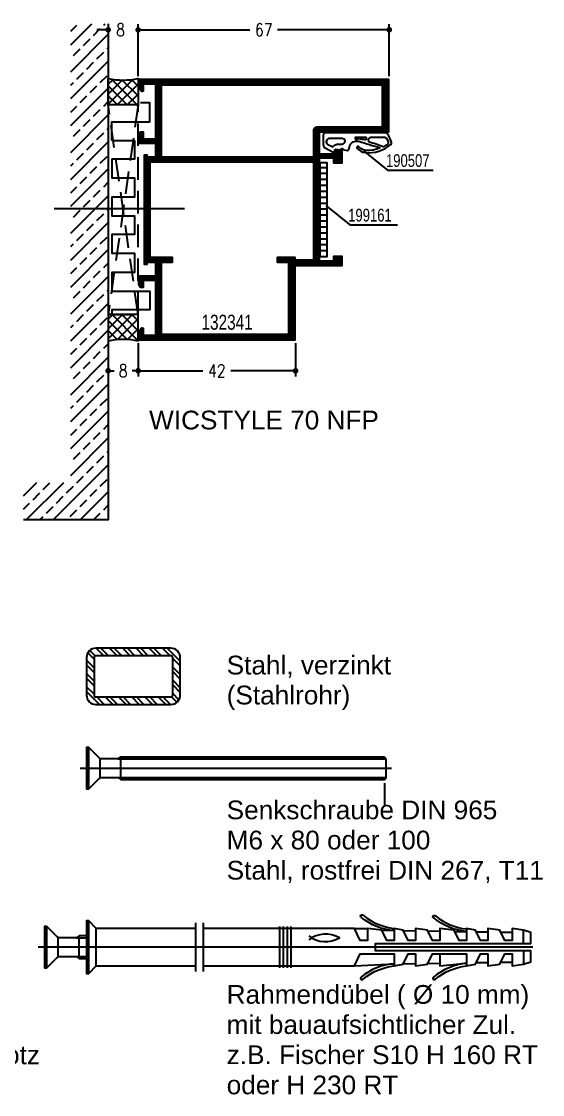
# Model space of a CAD drawing. Extents: x 14 to 197, y 20 to 259.
# Drawn here: x 127.9 to 197.4, y 20.7 to 163.9 of the extents above; entities that cross this region are included whole.
import ezdxf

# ---------------------------------------------------------------- set-up
doc = ezdxf.new("R2010")
doc.units = 0
doc.header["$LTSCALE"] = 6
for name, pattern in [('AUSGEZOGEN', [0]), ('CENTER', [50.8, 31.75, -6.35, 6.35, -6.35]), ('VERDECKT', [0.75, 0.5, -0.25])]:
    doc.linetypes.add(name, pattern=pattern)
doc.layers.get('0').update_dxf_attribs({"color": 4, "linetype": 'CONTINUOUS'})
doc.layers.get('Defpoints').update_dxf_attribs({"linetype": 'CONTINUOUS'})
for name, color, linetype in [('01TXT', 7, 'CONTINUOUS'), ('CENT_12', 40, 'CENTER'), ('CENT_25', 2, 'CENTER'), ('CONST18', 3, 'AUSGEZOGEN'), ('CONST25', 2, 'CONTINUOUS'), ('CONST35', 7, 'CONTINUOUS'), ('HIDE_18', 3, 'VERDECKT'), ('KH_PAR', 7, 'CONTINUOUS'), ('KH_SCH', 7, 'CONTINUOUS'), ('LLMASSE', 7, 'AUSGEZOGEN'), ('TEXT', 7, 'CONTINUOUS')]:
    doc.layers.add(name, color=color, linetype=linetype)
doc.styles.get("Standard").update_dxf_attribs({"font": 'simplex.shx', "width": 0.8})
doc.styles.add('SWISSCL', font='swisscl.ttf')
doc.styles.add('SWISSL', font='swissl.ttf')
doc.dimstyles.new('DOK-1ZU1-PUNKT', dxfattribs={"dimscale": 0, "dimtxt": 3, "dimasz": 1.5, "dimexe": 1.5, "dimexo": 0.6, "dimgap": 1.5, "dimtad": 0, "dimdsep": 46, "dimtxsty": 'Standard', "dimblk": 'PUNKT', "dimblk1": 'PUNKT', "dimblk2": 'PUNKT', "dimcen": 0, "dimclrd": 2, "dimclre": 2, "dimclrt": 7, "dimadec": 0, "dimazin": 0, "dimtfac": 0.7, "dimtdec": 4, "dimtofl": 0, "dimtmove": 0, "dimatfit": 3, "dimldrblk": 'PUNKT', "dimfxl": 1, "dimtolj": 1, "dimtzin": 0, "dimarcsym": 0})

# ---------------------------------------------------------------- blocks, each defined once
blk = doc.blocks.new('*X16')
for p, q in [((21.49, 197.12), (23.22, 198.85)), ((22.84, 197.85), (23.84, 198.85)), ((23.98, 197.85), (24.98, 198.85)), ((24.61, 197.85), (25.61, 198.85)), ((25.75, 197.85), (26.75, 198.85)), ((26.38, 197.85), (27.38, 198.85)), ((27.52, 197.85), (28.35, 198.69)), ((27.97, 197.68), (28.69, 198.4)), ((21.49, 196.49), (22.49, 197.49)), ((21.49, 195.35), (22.49, 196.35)), ((27.99, 196.55), (28.99, 197.55)), ((27.99, 195.92), (28.99, 196.92)), ((21.49, 194.73), (22.49, 195.73)), ((27.99, 194.78), (28.99, 195.78)), ((27.99, 194.16), (28.99, 195.16)), ((21.49, 193.58), (22.49, 194.58)), ((21.49, 192.96), (22.49, 193.96)), ((27.99, 193.01), (28.99, 194.01)), ((27.99, 192.39), (28.99, 193.39)), ((21.49, 191.82), (22.49, 192.82)), ((21.49, 191.19), (22.49, 192.19)), ((27.99, 191.24), (28.99, 192.24)), ((21.49, 190.05), (22.49, 191.05)), ((27.99, 190.62), (28.99, 191.62)), ((27.99, 189.48), (28.99, 190.48)), ((21.49, 189.42), (22.49, 190.42)), ((21.49, 188.28), (22.49, 189.28)), ((27.99, 188.85), (28.99, 189.85)), ((21.49, 187.66), (22.49, 188.66)), ((27.25, 186.35), (28.99, 188.08)), ((27.99, 187.71), (28.99, 188.71)), ((21.77, 186.8), (22.5, 187.52)), ((22.11, 186.52), (22.95, 187.35)), ((23.09, 186.35), (24.09, 187.35)), ((23.72, 186.35), (24.72, 187.35)), ((24.86, 186.35), (25.86, 187.35)), ((25.48, 186.35), (26.48, 187.35)), ((26.63, 186.35), (27.63, 187.35))]:
    blk.add_line(p, q)
blk = doc.blocks.new('*X45')
at = {"color": 0}
for p, q in [((55.8, 46.9), (55.8, 66.8)), ((56, 46.9), (56, 66.8)), ((56.2, 46.9), (56.2, 66.8)), ((56.4, 46.91), (56.4, 66.8)), ((56.6, 46.96), (56.6, 66.8)), ((56.8, 47.08), (56.8, 66.8)), ((57, 47.31), (57, 66.8)), ((57.2, 65.2), (57.2, 66.8)), ((57.4, 65.2), (57.4, 66.8)), ((57.6, 65.2), (57.6, 66.8)), ((57.8, 65.2), (57.8, 66.8)), ((58, 65.2), (58, 66.8)), ((58.2, 65.2), (58.2, 66.8)), ((58.4, 65.2), (58.4, 66.8)), ((58.6, 65.2), (58.6, 66.8)), ((58.8, 65.2), (58.8, 66.8)), ((59, 65.2), (59, 66.8)), ((59.2, 65.2), (59.2, 66.8)), ((59.4, 65.2), (59.4, 66.8)), ((59.6, 65.2), (59.6, 66.8)), ((59.8, 65.2), (59.8, 66.8)), ((60, 65.2), (60, 66.8)), ((60.2, 65.2), (60.2, 66.8)), ((60.4, 65.2), (60.4, 66.8)), ((60.6, 65.2), (60.6, 66.8)), ((60.8, 65.2), (60.8, 66.8)), ((61, 65.2), (61, 66.8)), ((61.2, 65.2), (61.2, 66.8)), ((61.4, 65.2), (61.4, 66.8)), ((61.6, 65.2), (61.6, 66.8)), ((61.8, 65.2), (61.8, 66.8)), ((62, 65.2), (62, 66.8)), ((62.2, 65.2), (62.2, 66.8)), ((62.4, 65.2), (62.4, 66.8)), ((62.6, 65.2), (62.6, 66.8)), ((62.8, 65.2), (62.8, 66.8)), ((63, 65.2), (63, 66.8)), ((63.2, 65.2), (63.2, 66.8)), ((63.4, 65.2), (63.4, 66.8)), ((63.6, 65.2), (63.6, 66.8)), ((63.8, 65.2), (63.8, 66.8)), ((64, 65.2), (64, 66.8)), ((64.2, 65.2), (64.2, 66.8)), ((64.4, 65.2), (64.4, 66.8)), ((64.6, 65.2), (64.6, 66.8)), ((64.8, 65.2), (64.8, 66.8)), ((65, 65.2), (65, 66.8)), ((65.2, 65.2), (65.2, 66.8)), ((65.4, 65.2), (65.4, 66.8)), ((65.6, 65.2), (65.6, 66.8)), ((65.8, 65.2), (65.8, 66.8)), ((66, 65.2), (66, 66.8)), ((66.2, 65.2), (66.2, 66.8)), ((66.4, 65.2), (66.4, 66.8)), ((66.6, 65.2), (66.6, 66.8)), ((66.8, 65.2), (66.8, 66.8)), ((67, 65.2), (67, 66.8)), ((67.2, 65.2), (67.2, 66.8)), ((67.4, 65.2), (67.4, 66.8)), ((67.6, 65.2), (67.6, 66.8)), ((67.8, 65.2), (67.8, 66.8)), ((68, 65.2), (68, 66.8)), ((68.2, 65.2), (68.2, 66.8)), ((68.4, 4.7), (68.4, 66.8)), ((68.6, 0.2), (68.6, 66.8)), ((68.8, 0.2), (68.8, 66.8)), ((69, 0.2), (69, 66.8)), ((69.2, 0.2), (69.2, 66.8)), ((69.4, 0.2), (69.4, 66.8)), ((69.6, 0.2), (69.6, 66.8)), ((20.2, 40.2), (20.2, 54.3)), ((20.4, 40.2), (20.4, 54.3)), ((20.6, 40.2), (20.6, 54.3)), ((20.8, 40.2), (20.8, 54.3)), ((21, 37.2), (21, 54.3)), ((21.2, 37.2), (21.2, 54.3)), ((21.4, 52.2), (21.4, 54.3)), ((21.6, 52.2), (21.6, 54.3)), ((21.8, 52.2), (21.8, 54.3)), ((22, 52.2), (22, 54.3)), ((22.2, 52.2), (22.2, 54.3)), ((22.4, 52.2), (22.4, 54.3)), ((47.6, 52.2), (47.6, 54.3)), ((47.8, 52.2), (47.8, 54.3)), ((48, 52.2), (48, 54.3)), ((48.2, 52.2), (48.2, 54.3)), ((48.4, 52.2), (48.4, 54.3)), ((48.6, 52.2), (48.6, 54.3)), ((48.8, 1.7), (48.8, 54.3)), ((49, 1.7), (49, 54.3)), ((49.2, 46.9), (49.2, 54.3)), ((49.4, 46.9), (49.4, 54.3)), ((49.6, 46.9), (49.6, 54.3)), ((49.8, 46.9), (49.8, 54.3)), ((50, 52.7), (50, 54.3)), ((50.2, 52.7), (50.2, 54.3)), ((50.4, 52.7), (50.4, 54.3)), ((50.6, 52.7), (50.6, 54.3)), ((50.8, 52.7), (50.8, 54.3)), ((51, 52.7), (51, 53.38)), ((21.4, 37.2), (21.4, 48.3)), ((21.6, 46.9), (21.6, 48.3)), ((21.8, 46.9), (21.8, 48.3)), ((22, 46.9), (22, 48.3)), ((22.2, 46.9), (22.2, 48.3)), ((22.4, 46.9), (22.4, 48.3)), ((22.6, 46.9), (22.6, 48.3)), ((22.8, 46.9), (22.8, 48.3)), ((23, 46.9), (23, 48.3)), ((23.2, 46.9), (23.2, 48.3)), ((23.4, 46.9), (23.4, 48.3)), ((23.6, 46.9), (23.6, 48.3)), ((23.8, 46.9), (23.8, 48.3)), ((24, 46.9), (24, 48.3)), ((24.2, 46.9), (24.2, 48.3)), ((24.4, 46.9), (24.4, 48.3)), ((24.6, 46.9), (24.6, 48.3)), ((24.8, 46.9), (24.8, 48.3)), ((25, 46.9), (25, 48.3)), ((25.2, 46.9), (25.2, 48.3)), ((25.4, 46.9), (25.4, 48.3)), ((25.6, 46.9), (25.6, 48.3)), ((25.8, 46.9), (25.8, 48.3)), ((26, 46.9), (26, 48.3)), ((26.2, 46.9), (26.2, 48.3)), ((26.4, 46.9), (26.4, 48.3)), ((26.6, 46.9), (26.6, 48.3)), ((26.8, 46.9), (26.8, 48.3)), ((27, 46.9), (27, 48.3)), ((27.2, 46.9), (27.2, 48.3)), ((27.4, 46.9), (27.4, 48.3)), ((27.6, 46.9), (27.6, 48.3)), ((27.8, 46.9), (27.8, 48.3)), ((28, 46.9), (28, 48.3)), ((28.2, 46.9), (28.2, 48.3)), ((28.4, 46.9), (28.4, 48.3)), ((28.6, 46.9), (28.6, 48.3)), ((28.8, 46.9), (28.8, 48.3)), ((29, 46.9), (29, 48.3)), ((29.2, 46.9), (29.2, 48.3)), ((29.4, 46.9), (29.4, 48.3)), ((29.6, 46.9), (29.6, 48.3)), ((29.8, 46.9), (29.8, 48.3)), ((30, 46.9), (30, 48.3)), ((30.2, 46.9), (30.2, 48.3)), ((30.4, 46.9), (30.4, 48.3)), ((30.6, 46.9), (30.6, 48.3)), ((30.8, 46.9), (30.8, 48.3)), ((31, 46.9), (31, 48.3)), ((31.2, 46.9), (31.2, 48.3)), ((31.4, 46.9), (31.4, 48.3)), ((31.6, 46.9), (31.6, 48.3)), ((31.8, 46.9), (31.8, 48.3)), ((32, 46.9), (32, 48.3)), ((32.2, 46.9), (32.2, 48.3)), ((32.4, 46.9), (32.4, 48.3)), ((32.6, 46.9), (32.6, 48.3)), ((32.8, 46.9), (32.8, 48.3)), ((33, 46.9), (33, 48.3)), ((33.2, 46.9), (33.2, 48.3)), ((33.4, 46.9), (33.4, 48.3)), ((33.6, 46.9), (33.6, 48.3)), ((33.8, 46.9), (33.8, 48.3)), ((34, 46.9), (34, 48.3)), ((34.2, 46.9), (34.2, 48.3)), ((34.4, 46.9), (34.4, 48.3)), ((34.6, 46.9), (34.6, 48.3)), ((34.8, 46.9), (34.8, 48.3)), ((35, 46.9), (35, 48.3)), ((35.2, 46.9), (35.2, 48.3)), ((35.4, 46.9), (35.4, 48.3)), ((35.6, 46.9), (35.6, 48.3)), ((35.8, 46.9), (35.8, 48.3)), ((36, 46.9), (36, 48.3)), ((36.2, 46.9), (36.2, 48.3)), ((36.4, 46.9), (36.4, 48.3)), ((36.6, 46.9), (36.6, 48.3)), ((36.8, 46.9), (36.8, 48.3)), ((37, 46.9), (37, 48.3)), ((37.2, 46.9), (37.2, 48.3)), ((37.4, 46.9), (37.4, 48.3)), ((37.6, 46.9), (37.6, 48.3)), ((37.8, 46.9), (37.8, 48.3)), ((38, 46.9), (38, 48.3)), ((38.2, 46.9), (38.2, 48.3)), ((38.4, 46.9), (38.4, 48.3)), ((38.6, 46.9), (38.6, 48.3)), ((38.8, 46.9), (38.8, 48.3)), ((39, 46.9), (39, 48.3)), ((39.2, 46.9), (39.2, 48.3)), ((39.4, 46.9), (39.4, 48.3)), ((39.6, 46.9), (39.6, 48.3)), ((39.8, 46.9), (39.8, 48.3)), ((40, 46.9), (40, 48.3)), ((40.2, 46.9), (40.2, 48.3)), ((40.4, 46.9), (40.4, 48.3)), ((40.6, 46.9), (40.6, 48.3)), ((40.8, 46.9), (40.8, 48.3)), ((41, 46.9), (41, 48.3)), ((41.2, 46.9), (41.2, 48.3)), ((41.4, 46.9), (41.4, 48.3)), ((41.6, 46.9), (41.6, 48.3)), ((41.8, 46.9), (41.8, 48.3)), ((42, 46.9), (42, 48.3)), ((42.2, 46.9), (42.2, 48.3)), ((42.4, 46.9), (42.4, 48.3)), ((42.6, 46.9), (42.6, 48.3)), ((42.8, 46.9), (42.8, 48.3)), ((43, 46.9), (43, 48.3)), ((43.2, 46.9), (43.2, 48.3)), ((43.4, 46.9), (43.4, 48.3)), ((43.6, 46.9), (43.6, 48.3)), ((43.8, 46.9), (43.8, 48.3)), ((44, 46.9), (44, 48.3)), ((44.2, 46.9), (44.2, 48.3)), ((44.4, 46.9), (44.4, 48.3)), ((44.6, 46.9), (44.6, 48.3)), ((44.8, 46.9), (44.8, 48.3)), ((45, 46.9), (45, 48.3)), ((45.2, 46.9), (45.2, 48.3)), ((45.4, 46.9), (45.4, 48.3)), ((45.6, 46.9), (45.6, 48.3)), ((45.8, 46.9), (45.8, 48.3)), ((46, 46.9), (46, 48.3)), ((46.2, 46.9), (46.2, 48.3)), ((46.4, 46.9), (46.4, 48.3)), ((46.6, 46.9), (46.6, 48.3)), ((46.8, 46.9), (46.8, 48.3)), ((47, 46.9), (47, 48.3)), ((47.2, 46.9), (47.2, 48.3)), ((47.4, 46.9), (47.4, 48.3)), ((47.6, 46.9), (47.6, 48.3)), ((47.8, 1.7), (47.8, 48.3)), ((48, 1.7), (48, 48.3)), ((48.2, 1.7), (48.2, 48.3)), ((48.4, 1.7), (48.4, 48.3)), ((48.6, 1.7), (48.6, 48.3)), ((50, 46.9), (50, 48.3)), ((50.2, 46.9), (50.2, 48.3)), ((50.4, 46.9), (50.4, 48.3)), ((50.6, 46.9), (50.6, 48.3)), ((50.8, 46.9), (50.8, 48.3)), ((51, 46.9), (51, 48.3)), ((51.2, 46.9), (51.2, 48.3)), ((51.4, 46.9), (51.4, 48.3)), ((51.6, 46.9), (51.6, 48.3)), ((51.8, 46.9), (51.8, 48.3)), ((52, 46.9), (52, 48.3)), ((52.2, 46.9), (52.2, 48.3)), ((52.4, 46.9), (52.4, 48.3)), ((52.6, 46.9), (52.6, 48.3)), ((52.8, 46.9), (52.8, 48.3)), ((53, 46.9), (53, 48.3)), ((53.2, 46.9), (53.2, 48.3)), ((53.4, 46.9), (53.4, 48.3)), ((53.6, 46.9), (53.6, 48.3)), ((53.8, 46.9), (53.8, 48.3)), ((54, 46.9), (54, 48.3)), ((54.2, 46.9), (54.2, 48.3)), ((54.4, 46.9), (54.4, 48.3)), ((54.6, 46.9), (54.6, 48.3)), ((54.8, 46.9), (54.8, 48.3)), ((55, 46.9), (55, 48.3)), ((55.2, 46.9), (55.2, 48.3)), ((55.4, 46.9), (55.4, 48.3)), ((55.6, 46.9), (55.6, 48.3)), ((0.4, 0.2), (0.4, 41.8)), ((0.6, 0.2), (0.6, 41.8)), ((0.8, 0.2), (0.8, 41.8)), ((1, 0.2), (1, 41.8)), ((1.2, 0.2), (1.2, 41.8)), ((1.4, 0.2), (1.4, 41.8)), ((1.6, 4.7), (1.6, 41.8)), ((1.8, 40.2), (1.8, 41.8)), ((2, 40.2), (2, 41.8)), ((2.2, 40.2), (2.2, 41.8)), ((2.4, 40.2), (2.4, 41.8)), ((2.6, 40.2), (2.6, 41.8)), ((2.8, 40.2), (2.8, 41.8)), ((3, 40.2), (3, 41.8)), ((3.2, 40.2), (3.2, 41.8)), ((3.4, 40.2), (3.4, 41.8)), ((3.6, 40.2), (3.6, 41.8)), ((3.8, 40.2), (3.8, 41.8)), ((4, 40.2), (4, 41.8)), ((4.2, 40.2), (4.2, 41.8)), ((4.4, 40.2), (4.4, 41.8)), ((4.6, 40.2), (4.6, 41.8)), ((4.8, 40.2), (4.8, 41.8)), ((5, 40.2), (5, 41.8)), ((5.2, 40.2), (5.2, 41.8)), ((5.4, 40.2), (5.4, 41.8)), ((5.6, 40.2), (5.6, 41.8)), ((5.8, 40.2), (5.8, 41.8)), ((6, 40.2), (6, 41.8)), ((6.2, 40.2), (6.2, 41.8)), ((6.4, 40.2), (6.4, 41.8)), ((6.6, 40.2), (6.6, 41.8)), ((6.8, 40.2), (6.8, 41.8)), ((7, 40.2), (7, 41.8)), ((7.2, 40.2), (7.2, 41.8)), ((7.4, 40.2), (7.4, 41.8)), ((7.6, 40.2), (7.6, 41.8)), ((7.8, 40.2), (7.8, 41.8)), ((8, 40.2), (8, 41.8)), ((8.2, 40.2), (8.2, 41.8)), ((8.4, 40.2), (8.4, 41.8)), ((8.6, 40.2), (8.6, 41.8)), ((8.8, 40.2), (8.8, 41.8)), ((9, 40.2), (9, 41.8)), ((9.2, 40.2), (9.2, 41.8)), ((9.4, 40.2), (9.4, 41.8)), ((9.6, 40.2), (9.6, 41.8)), ((9.8, 40.2), (9.8, 41.8)), ((10, 40.2), (10, 41.8)), ((10.2, 40.2), (10.2, 41.8)), ((10.4, 40.2), (10.4, 41.8)), ((10.6, 40.2), (10.6, 41.8)), ((10.8, 40.2), (10.8, 41.8)), ((11, 40.2), (11, 41.8)), ((11.2, 40.2), (11.2, 41.8)), ((11.4, 40.2), (11.4, 41.8)), ((11.6, 40.2), (11.6, 41.8)), ((11.8, 40.2), (11.8, 41.8)), ((12, 40.2), (12, 41.8)), ((12.2, 40.2), (12.2, 41.8)), ((12.4, 40.2), (12.4, 41.8)), ((12.6, 40.2), (12.6, 41.8)), ((12.8, 40.2), (12.8, 41.8)), ((13, 40.2), (13, 41.8)), ((13.2, 40.2), (13.2, 41.8)), ((13.4, 40.2), (13.4, 41.8)), ((13.6, 40.2), (13.6, 41.8)), ((13.8, 40.2), (13.8, 41.8)), ((14, 40.2), (14, 41.8)), ((14.2, 40.2), (14.2, 41.8)), ((14.4, 40.2), (14.4, 41.8)), ((14.6, 40.2), (14.6, 41.8)), ((14.8, 40.2), (14.8, 41.8)), ((15, 40.2), (15, 41.8)), ((15.2, 40.2), (15.2, 41.8)), ((15.4, 40.2), (15.4, 41.8)), ((15.6, 40.2), (15.6, 41.8)), ((15.8, 40.2), (15.8, 41.8)), ((16, 40.2), (16, 41.8)), ((16.2, 40.2), (16.2, 41.8)), ((16.4, 40.2), (16.4, 41.8)), ((16.6, 40.2), (16.6, 41.8)), ((16.8, 40.2), (16.8, 41.8)), ((17, 40.2), (17, 41.8)), ((17.2, 40.2), (17.2, 41.8)), ((17.4, 40.2), (17.4, 41.8)), ((17.6, 40.2), (17.6, 41.8)), ((17.8, 40.2), (17.8, 41.8)), ((18, 40.2), (18, 41.8)), ((18.2, 40.2), (18.2, 41.8)), ((18.4, 40.2), (18.4, 41.8)), ((18.6, 40.2), (18.6, 41.8)), ((18.8, 40.2), (18.8, 41.8)), ((19, 40.2), (19, 41.8)), ((19.2, 40.2), (19.2, 41.8)), ((19.4, 40.2), (19.4, 41.8)), ((19.6, 40.2), (19.6, 41.8)), ((19.8, 40.2), (19.8, 41.8)), ((20, 40.2), (20, 41.8)), ((21.6, 37.2), (21.6, 41.8)), ((21.8, 37.2), (21.8, 41.8)), ((22, 37.2), (22, 41.8)), ((22.2, 37.2), (22.2, 41.8)), ((21, 1.7), (21, 9.1)), ((21.2, 1.7), (21.2, 9.1)), ((21.4, 1.7), (21.4, 9.1)), ((21.6, 1.7), (21.6, 9.1)), ((21.8, 1.7), (21.8, 9.1)), ((22, 1.7), (22, 9.1)), ((22.2, 1.7), (22.2, 9.1)), ((1.8, 4.7), (1.8, 6.1)), ((2, 4.7), (2, 6.1)), ((2.2, 4.7), (2.2, 6.1)), ((2.4, 4.7), (2.4, 6.1)), ((2.6, 4.7), (2.6, 6.1)), ((2.8, 4.7), (2.8, 6.1)), ((3, 4.7), (3, 6.1)), ((3.2, 4.7), (3.2, 6.1)), ((3.4, 4.7), (3.4, 6.1)), ((3.6, 4.7), (3.6, 6.1)), ((3.8, 4.7), (3.8, 6.1)), ((4, 4.7), (4, 6.1)), ((4.2, 4.7), (4.2, 6.1)), ((4.4, 4.7), (4.4, 6.1)), ((4.6, 4.7), (4.6, 6.1)), ((4.8, 4.7), (4.8, 6.1)), ((5, 4.7), (5, 6.1)), ((5.2, 4.7), (5.2, 6.1)), ((5.4, 4.7), (5.4, 6.1)), ((5.6, 4.7), (5.6, 6.1)), ((5.8, 4.7), (5.8, 6.1)), ((6, 4.7), (6, 6.1)), ((6.2, 4.7), (6.2, 6.1)), ((6.4, 4.7), (6.4, 6.1)), ((6.6, 4.7), (6.6, 6.1)), ((6.8, 4.7), (6.8, 6.1)), ((7, 4.7), (7, 6.1)), ((7.2, 4.7), (7.2, 6.1)), ((7.4, 4.7), (7.4, 6.1)), ((7.6, 4.7), (7.6, 6.1)), ((7.8, 4.7), (7.8, 6.1)), ((8, 4.7), (8, 6.1)), ((8.2, 4.7), (8.2, 6.1)), ((8.4, 4.7), (8.4, 6.1)), ((8.6, 4.7), (8.6, 6.1)), ((8.8, 4.7), (8.8, 6.1)), ((9, 4.7), (9, 6.1)), ((9.2, 4.7), (9.2, 6.1)), ((9.4, 4.7), (9.4, 6.1)), ((9.6, 4.7), (9.6, 6.1)), ((9.8, 4.7), (9.8, 6.1)), ((10, 4.7), (10, 6.1)), ((10.2, 4.7), (10.2, 6.1)), ((10.4, 4.7), (10.4, 6.1)), ((10.6, 4.7), (10.6, 6.1)), ((10.8, 4.7), (10.8, 6.1)), ((11, 4.7), (11, 6.1)), ((11.2, 4.7), (11.2, 6.1)), ((11.4, 4.7), (11.4, 6.1)), ((11.6, 4.7), (11.6, 6.1)), ((11.8, 4.7), (11.8, 6.1)), ((12, 4.7), (12, 6.1)), ((12.2, 4.7), (12.2, 6.1)), ((12.4, 4.7), (12.4, 6.1)), ((12.6, 4.7), (12.6, 6.1)), ((12.8, 4.7), (12.8, 6.1)), ((13, 4.7), (13, 6.1)), ((13.2, 4.7), (13.2, 6.1)), ((13.4, 4.7), (13.4, 6.1)), ((13.6, 4.7), (13.6, 6.1)), ((13.8, 4.7), (13.8, 6.1)), ((14, 4.7), (14, 6.1)), ((14.2, 4.7), (14.2, 6.1)), ((14.4, 4.7), (14.4, 6.1)), ((14.6, 4.7), (14.6, 6.1)), ((14.8, 4.7), (14.8, 6.1)), ((15, 4.7), (15, 6.1)), ((15.2, 4.7), (15.2, 6.1)), ((15.4, 4.7), (15.4, 6.1)), ((15.6, 4.7), (15.6, 6.1)), ((15.8, 4.7), (15.8, 6.1)), ((16, 4.7), (16, 6.1)), ((16.2, 0.2), (16.2, 6.1)), ((16.4, 0.2), (16.4, 6.1)), ((16.6, 0.2), (16.6, 6.1)), ((16.8, 0.2), (16.8, 6.1)), ((17, 0.2), (17, 6.1)), ((17.2, 0.2), (17.2, 6.1)), ((17.4, 4.7), (17.4, 6.1)), ((17.6, 4.7), (17.6, 6.1)), ((17.8, 4.7), (17.8, 6.1)), ((18, 4.7), (18, 6.1)), ((18.2, 4.7), (18.2, 6.1)), ((18.4, 4.7), (18.4, 6.1)), ((18.6, 4.7), (18.6, 6.1)), ((18.8, 4.7), (18.8, 6.1)), ((19, 4.7), (19, 6.1)), ((19.2, 4.7), (19.2, 6.1)), ((19.4, 4.7), (19.4, 6.1)), ((19.6, 4.7), (19.6, 6.1)), ((19.8, 4.7), (19.8, 6.1)), ((20, 4.7), (20, 6.1)), ((20.2, 4.7), (20.2, 6.1)), ((20.4, 4.7), (20.4, 6.1)), ((20.6, 4.7), (20.6, 6.1)), ((20.8, 4.7), (20.8, 6.1)), ((49.2, 4.7), (49.2, 6.1)), ((49.4, 4.7), (49.4, 6.1)), ((49.6, 4.7), (49.6, 6.1)), ((49.8, 4.7), (49.8, 6.1)), ((50, 4.7), (50, 6.1)), ((50.2, 4.7), (50.2, 6.1)), ((50.4, 4.7), (50.4, 6.1)), ((50.6, 4.7), (50.6, 6.1)), ((50.8, 4.7), (50.8, 6.1)), ((51, 4.7), (51, 6.1)), ((51.2, 4.7), (51.2, 6.1)), ((51.4, 4.7), (51.4, 6.1)), ((51.6, 4.7), (51.6, 6.1)), ((51.8, 4.7), (51.8, 6.1)), ((52, 4.7), (52, 6.1)), ((52.2, 4.7), (52.2, 6.1)), ((52.4, 4.7), (52.4, 6.1)), ((52.6, 4.7), (52.6, 6.1)), ((52.8, 0.2), (52.8, 6.1)), ((53, 0.2), (53, 6.1)), ((53.2, 0.2), (53.2, 6.1)), ((53.4, 0.2), (53.4, 6.1)), ((53.6, 0.2), (53.6, 6.1)), ((53.8, 0.2), (53.8, 6.1)), ((54, 4.7), (54, 6.1)), ((54.2, 4.7), (54.2, 6.1)), ((54.4, 4.7), (54.4, 6.1)), ((54.6, 4.7), (54.6, 6.1)), ((54.8, 4.7), (54.8, 6.1)), ((55, 4.7), (55, 6.1)), ((55.2, 4.7), (55.2, 6.1)), ((55.4, 4.7), (55.4, 6.1)), ((55.6, 4.7), (55.6, 6.1)), ((55.8, 4.7), (55.8, 6.1)), ((56, 4.7), (56, 6.1)), ((56.2, 4.7), (56.2, 6.1)), ((56.4, 4.7), (56.4, 6.1)), ((56.6, 4.7), (56.6, 6.1)), ((56.8, 4.7), (56.8, 6.1)), ((57, 4.7), (57, 6.1)), ((57.2, 4.7), (57.2, 6.1)), ((57.4, 4.7), (57.4, 6.1)), ((57.6, 4.7), (57.6, 6.1)), ((57.8, 4.7), (57.8, 6.1)), ((58, 4.7), (58, 6.1)), ((58.2, 4.7), (58.2, 6.1)), ((58.4, 4.7), (58.4, 6.1)), ((58.6, 4.7), (58.6, 6.1)), ((58.8, 4.7), (58.8, 6.1)), ((59, 4.7), (59, 6.1)), ((59.2, 4.7), (59.2, 6.1)), ((59.4, 4.7), (59.4, 6.1)), ((59.6, 4.7), (59.6, 6.1)), ((59.8, 4.7), (59.8, 6.1)), ((60, 4.7), (60, 6.1)), ((60.2, 4.7), (60.2, 6.1)), ((60.4, 4.7), (60.4, 6.1)), ((60.6, 4.7), (60.6, 6.1)), ((60.8, 4.7), (60.8, 6.1)), ((61, 4.7), (61, 6.1)), ((61.2, 4.7), (61.2, 6.1)), ((61.4, 4.7), (61.4, 6.1)), ((61.6, 4.7), (61.6, 6.1)), ((61.8, 4.7), (61.8, 6.1)), ((62, 4.7), (62, 6.1)), ((62.2, 4.7), (62.2, 6.1)), ((62.4, 4.7), (62.4, 6.1)), ((62.6, 4.7), (62.6, 6.1)), ((62.8, 4.7), (62.8, 6.1)), ((63, 4.7), (63, 6.1)), ((63.2, 4.7), (63.2, 6.1)), ((63.4, 4.7), (63.4, 6.1)), ((63.6, 4.7), (63.6, 6.1)), ((63.8, 4.7), (63.8, 6.1)), ((64, 4.7), (64, 6.1)), ((64.2, 4.7), (64.2, 6.1)), ((64.4, 4.7), (64.4, 6.1)), ((64.6, 4.7), (64.6, 6.1)), ((64.8, 4.7), (64.8, 6.1)), ((65, 4.7), (65, 6.1)), ((65.2, 4.7), (65.2, 6.1)), ((65.4, 4.7), (65.4, 6.1)), ((65.6, 4.7), (65.6, 6.1)), ((65.8, 4.7), (65.8, 6.1)), ((66, 4.7), (66, 6.1)), ((66.2, 4.7), (66.2, 6.1)), ((66.4, 4.7), (66.4, 6.1)), ((66.6, 4.7), (66.6, 6.1)), ((66.8, 4.7), (66.8, 6.1)), ((67, 4.7), (67, 6.1)), ((67.2, 4.7), (67.2, 6.1)), ((67.4, 4.7), (67.4, 6.1)), ((67.6, 4.7), (67.6, 6.1)), ((67.8, 4.7), (67.8, 6.1)), ((68, 4.7), (68, 6.1)), ((68.2, 4.7), (68.2, 6.1)), ((22.4, 1.7), (22.4, 3.1)), ((22.6, 1.7), (22.6, 3.1)), ((22.8, 1.7), (22.8, 3.1)), ((23, 1.7), (23, 3.1)), ((23.2, 1.7), (23.2, 3.1)), ((23.4, 1.7), (23.4, 3.1)), ((23.6, 1.7), (23.6, 3.1)), ((23.8, 1.7), (23.8, 3.1)), ((24, 1.7), (24, 3.1)), ((24.2, 1.7), (24.2, 3.1)), ((24.4, 1.7), (24.4, 3.1)), ((24.6, 1.7), (24.6, 3.1)), ((24.8, 1.7), (24.8, 3.1)), ((25, 1.7), (25, 3.1)), ((25.2, 1.7), (25.2, 3.1)), ((25.4, 1.7), (25.4, 3.1)), ((25.6, 1.7), (25.6, 3.1)), ((25.8, 1.7), (25.8, 3.1)), ((26, 1.7), (26, 3.1)), ((26.2, 1.7), (26.2, 3.1)), ((26.4, 1.7), (26.4, 3.1)), ((26.6, 1.7), (26.6, 3.1)), ((26.8, 1.7), (26.8, 3.1)), ((27, 1.7), (27, 3.1)), ((27.2, 1.7), (27.2, 3.1)), ((27.4, 1.7), (27.4, 3.1)), ((27.6, 1.7), (27.6, 3.1)), ((27.8, 1.7), (27.8, 3.1)), ((28, 1.7), (28, 3.1)), ((28.2, 1.7), (28.2, 3.1)), ((28.4, 1.7), (28.4, 3.1)), ((28.6, 1.7), (28.6, 3.1)), ((28.8, 1.7), (28.8, 3.1)), ((29, 1.7), (29, 3.1)), ((29.2, 1.7), (29.2, 3.1)), ((29.4, 1.7), (29.4, 3.1)), ((29.6, 1.7), (29.6, 3.1)), ((29.8, 1.7), (29.8, 3.1)), ((30, 1.7), (30, 3.1)), ((30.2, 1.7), (30.2, 3.1)), ((30.4, 1.7), (30.4, 3.1)), ((30.6, 1.7), (30.6, 3.1)), ((30.8, 1.7), (30.8, 3.1)), ((31, 1.7), (31, 3.1)), ((31.2, 1.7), (31.2, 3.1)), ((31.4, 1.7), (31.4, 3.1)), ((31.6, 1.7), (31.6, 3.1)), ((31.8, 1.7), (31.8, 3.1)), ((32, 1.7), (32, 3.1)), ((32.2, 1.7), (32.2, 3.1)), ((32.4, 1.7), (32.4, 3.1)), ((32.6, 1.7), (32.6, 3.1)), ((32.8, 1.7), (32.8, 3.1)), ((33, 1.7), (33, 3.1)), ((33.2, 1.7), (33.2, 3.1)), ((33.4, 1.7), (33.4, 3.1)), ((33.6, 1.7), (33.6, 3.1)), ((33.8, 1.7), (33.8, 3.1)), ((34, 1.7), (34, 3.1)), ((34.2, 1.7), (34.2, 3.1)), ((34.4, 1.7), (34.4, 3.1)), ((34.6, 1.7), (34.6, 3.1)), ((34.8, 1.7), (34.8, 3.1)), ((35, 1.7), (35, 3.1)), ((35.2, 1.7), (35.2, 3.1)), ((35.4, 1.7), (35.4, 3.1)), ((35.6, 1.7), (35.6, 3.1)), ((35.8, 1.7), (35.8, 3.1)), ((36, 1.7), (36, 3.1)), ((36.2, 1.7), (36.2, 3.1)), ((36.4, 1.7), (36.4, 3.1)), ((36.6, 1.7), (36.6, 3.1)), ((36.8, 1.7), (36.8, 3.1)), ((37, 1.7), (37, 3.1)), ((37.2, 1.7), (37.2, 3.1)), ((37.4, 1.7), (37.4, 3.1)), ((37.6, 1.7), (37.6, 3.1)), ((37.8, 1.7), (37.8, 3.1)), ((38, 1.7), (38, 3.1)), ((38.2, 1.7), (38.2, 3.1)), ((38.4, 1.7), (38.4, 3.1)), ((38.6, 1.7), (38.6, 3.1)), ((38.8, 1.7), (38.8, 3.1)), ((39, 1.7), (39, 3.1)), ((39.2, 1.7), (39.2, 3.1)), ((39.4, 1.7), (39.4, 3.1)), ((39.6, 1.7), (39.6, 3.1)), ((39.8, 1.7), (39.8, 3.1)), ((40, 1.7), (40, 3.1)), ((40.2, 1.7), (40.2, 3.1)), ((40.4, 1.7), (40.4, 3.1)), ((40.6, 1.7), (40.6, 3.1)), ((40.8, 1.7), (40.8, 3.1)), ((41, 1.7), (41, 3.1)), ((41.2, 1.7), (41.2, 3.1)), ((41.4, 1.7), (41.4, 3.1)), ((41.6, 1.7), (41.6, 3.1)), ((41.8, 1.7), (41.8, 3.1)), ((42, 1.7), (42, 3.1)), ((42.2, 1.7), (42.2, 3.1)), ((42.4, 1.7), (42.4, 3.1)), ((42.6, 1.7), (42.6, 3.1)), ((42.8, 1.7), (42.8, 3.1)), ((43, 1.7), (43, 3.1)), ((43.2, 1.7), (43.2, 3.1)), ((43.4, 1.7), (43.4, 3.1)), ((43.6, 1.7), (43.6, 3.1)), ((43.8, 1.7), (43.8, 3.1)), ((44, 1.7), (44, 3.1)), ((44.2, 1.7), (44.2, 3.1)), ((44.4, 1.7), (44.4, 3.1)), ((44.6, 1.7), (44.6, 3.1)), ((44.8, 1.7), (44.8, 3.1)), ((45, 1.7), (45, 3.1)), ((45.2, 1.7), (45.2, 3.1)), ((45.4, 1.7), (45.4, 3.1)), ((45.6, 1.7), (45.6, 3.1)), ((45.8, 1.7), (45.8, 3.1)), ((46, 1.7), (46, 3.1)), ((46.2, 1.7), (46.2, 3.1)), ((46.4, 1.7), (46.4, 3.1)), ((46.6, 1.7), (46.6, 3.1)), ((46.8, 1.7), (46.8, 3.1)), ((47, 1.7), (47, 3.1)), ((47.2, 1.7), (47.2, 3.1)), ((47.4, 1.7), (47.4, 3.1)), ((47.6, 1.7), (47.6, 3.1)), ((1.6, 0.2), (1.6, 1.3)), ((1.8, 0.2), (1.8, 1.3)), ((2, 0.2), (2, 1.3)), ((2.2, 0.23), (2.2, 1.3)), ((2.4, 0.27), (2.4, 1.3)), ((2.6, 0.34), (2.6, 1.3)), ((2.8, 0.44), (2.8, 1.3)), ((3, 0.58), (3, 1.3)), ((3.2, 0.76), (3.2, 1.3)), ((3.4, 0.96), (3.4, 1.22)), ((14.4, 0.47), (14.4, 1.3)), ((14.6, 0.31), (14.6, 1.3)), ((14.8, 0.23), (14.8, 1.3)), ((15, 0.2), (15, 1.3)), ((15.2, 0.2), (15.2, 1.3)), ((15.4, 0.2), (15.4, 1.3)), ((15.6, 0.2), (15.6, 1.3)), ((15.8, 0.2), (15.8, 1.3)), ((16, 0.2), (16, 1.3)), ((20.6, 1.7), (20.6, 2.3)), ((20.8, 1.7), (20.8, 2.3)), ((49.2, 1.7), (49.2, 2.3)), ((49.4, 1.7), (49.4, 2.3)), ((54, 0.2), (54, 1.3)), ((54.2, 0.2), (54.2, 1.3)), ((54.4, 0.2), (54.4, 1.3)), ((54.6, 0.2), (54.6, 1.3)), ((54.8, 0.2), (54.8, 1.3)), ((55, 0.2), (55, 1.3)), ((55.2, 0.23), (55.2, 1.3)), ((55.4, 0.31), (55.4, 1.3)), ((55.6, 0.47), (55.6, 1.3)), ((66.6, 0.96), (66.6, 1.22)), ((66.8, 0.76), (66.8, 1.3)), ((67, 0.58), (67, 1.3)), ((67.2, 0.44), (67.2, 1.3)), ((67.4, 0.34), (67.4, 1.3)), ((67.6, 0.27), (67.6, 1.3)), ((67.8, 0.23), (67.8, 1.3)), ((68, 0.2), (68, 1.3)), ((68.2, 0.2), (68.2, 1.3)), ((68.4, 0.2), (68.4, 1.3))]:
    blk.add_line(p, q, dxfattribs=at)
blk = doc.blocks.new('B-LL132341')
at = {"layer": 'KH_PAR'}
for points in [[(0.2, 0.2), (1.9, 0.2, 0.198912), (3.17, 0.73), (3.48, 1.03), (3.37, 1.3), (1.5, 1.3), (1.5, 4.7), (16.1, 4.7), (16.1, 1.3), (14.2, 1.3), (14.2, 1, 0.414214), (15, 0.2), (17.3, 0.2), (17.3, 4.7), (20.9, 4.7), (20.9, 2.3), (20.4, 2.3), (20.4, 1.7), (49.6, 1.7), (49.6, 2.3), (49.1, 2.3), (49.1, 4.7), (52.7, 4.7), (52.7, 0.2), (55, 0.2, 0.414214), (55.8, 1), (55.8, 1.3), (53.9, 1.3), (53.9, 4.7), (68.5, 4.7), (68.5, 1.3), (66.63, 1.3), (66.52, 1.03), (66.83, 0.73, 0.198912), (68.1, 0.2), (69.8, 0.2), (69.8, 66.8), (55.7, 66.8), (55.7, 48.3), (49.9, 48.3), (49.9, 52.7), (51.12, 52.7), (50.84, 54.3), (47.4, 54.3), (47.4, 52.2), (48.7, 52.2), (48.7, 48.3), (21.3, 48.3), (21.3, 52.2), (22.6, 52.2), (22.6, 54.3), (20, 54.3), (20, 41.8), (0.2, 41.8), (0.2, 0.2)], [(68.2, 6.1), (49.1, 6.1), (49.1, 46.9), (56.3, 46.9, 0.414214), (57.1, 47.7), (57.1, 65.2), (68.2, 65.2), (68.2, 6.1)]]:
    blk.add_lwpolyline(points, format="xyb", close=True, dxfattribs=at)
blk.add_lwpolyline([(1.8, 40.2), (20.9, 40.2), (20.9, 37.2), (22.3, 37.2), (22.3, 41.8), (21.6, 41.8), (21.6, 46.9), (47.7, 46.9), (47.7, 3.1), (22.3, 3.1), (22.3, 9.1), (20.9, 9.1), (20.9, 6.1), (1.8, 6.1), (1.8, 40.2)], close=True, dxfattribs=at)
at = {"layer": 'KH_SCH'}
blk.add_blockref('*X45', (0, 0), dxfattribs=at)
blk = doc.blocks.new('PUNKT')
at = {"color": 0, "linetype": 'CONTINUOUS'}
blk.add_line((-0.5, 0), (-1, 0), dxfattribs=at)
at = {"color": 0, "linetype": 'CONTINUOUS', "const_width": 0.5}
blk.add_lwpolyline([(-0.25, 0, 1), (0.25, 0, 1)], format="xyb", close=True, dxfattribs=at)
blk = doc.blocks.new('*D47')
at = {"layer": 'Defpoints', "color": 0, "transparency": 16777216}
for p in [(176.94, 162.8), (143.44, 156.3), (176.94, 156.3)]:
    blk.add_point(p, dxfattribs=at)
at = {"layer": 'LLMASSE', "color": 3, "lineweight": -2, "transparency": 16777216}
for p, q in [((143.44, 156.6), (143.44, 163.55)), ((176.94, 156.6), (176.94, 163.55)), ((144.19, 162.8), (158.34, 162.8)), ((176.19, 162.8), (162.04, 162.8))]:
    blk.add_line(p, q, dxfattribs=at)
at = {"layer": 'LLMASSE', "color": 3, "lineweight": -2, "transparency": 16777216, "xscale": 0.75, "yscale": 0.75, "zscale": 0.75, "rotation": 180}
blk.add_blockref('PUNKT', (143.44, 162.8), dxfattribs=at)
at = {"layer": 'LLMASSE', "color": 3, "lineweight": -2, "transparency": 16777216, "xscale": 0.75, "yscale": 0.75, "zscale": 0.75}
blk.add_blockref('PUNKT', (176.94, 162.8), dxfattribs=at)
at = {"layer": 'LLMASSE', "color": 3, "transparency": 16777216, "insert": (160.19, 162.8), "char_height": 1.7, "attachment_point": 5}
blk.add_mtext('\\A1;67', dxfattribs=at)
blk = doc.blocks.new('*D48')
at = {"layer": 'Defpoints', "color": 0, "transparency": 16777216}
for p in [(143.44, 121.3), (164.44, 121.3), (143.44, 117.3)]:
    blk.add_point(p, dxfattribs=at)
at = {"layer": 'LLMASSE', "color": 3, "lineweight": -2, "transparency": 16777216}
for p, q in [((143.44, 121), (143.44, 116.55)), ((164.44, 121), (164.44, 116.55)), ((144.19, 117.3), (152.09, 117.3)), ((163.69, 117.3), (155.79, 117.3))]:
    blk.add_line(p, q, dxfattribs=at)
at = {"layer": 'LLMASSE', "color": 3, "lineweight": -2, "transparency": 16777216, "xscale": 0.75, "yscale": 0.75, "zscale": 0.75, "rotation": 180}
blk.add_blockref('PUNKT', (143.44, 117.3), dxfattribs=at)
at = {"layer": 'LLMASSE', "color": 3, "lineweight": -2, "transparency": 16777216, "xscale": 0.75, "yscale": 0.75, "zscale": 0.75}
blk.add_blockref('PUNKT', (164.44, 117.3), dxfattribs=at)
at = {"layer": 'LLMASSE', "color": 3, "transparency": 16777216, "insert": (153.94, 117.3), "char_height": 1.7, "attachment_point": 5}
blk.add_mtext('\\A1;42', dxfattribs=at)
blk = doc.blocks.new('*D49')
at = {"layer": 'Defpoints', "color": 0, "transparency": 16777216}
for p in [(139.44, 163.61), (143.44, 162.8), (143.44, 156.3)]:
    blk.add_point(p, dxfattribs=at)
at = {"layer": 'LLMASSE', "color": 3, "lineweight": -2, "transparency": 16777216}
for p, q in [((139.44, 163.31), (139.44, 162.05)), ((143.44, 156.6), (143.44, 163.55)), ((138.69, 162.8), (137.94, 162.8)), ((144.19, 162.8), (144.94, 162.8))]:
    blk.add_line(p, q, dxfattribs=at)
at = {"layer": 'LLMASSE', "color": 3, "lineweight": -2, "transparency": 16777216, "xscale": 0.75, "yscale": 0.75, "zscale": 0.75}
blk.add_blockref('PUNKT', (139.44, 162.8), dxfattribs=at)
at = {"layer": 'LLMASSE', "color": 3, "lineweight": -2, "transparency": 16777216, "xscale": 0.75, "yscale": 0.75, "zscale": 0.75, "rotation": 180}
blk.add_blockref('PUNKT', (143.44, 162.8), dxfattribs=at)
at = {"layer": 'LLMASSE', "color": 3, "transparency": 16777216, "insert": (141.09, 162.8), "char_height": 1.7, "attachment_point": 5}
blk.add_mtext('\\A1;8', dxfattribs=at)
blk = doc.blocks.new('*X44')
for p, q in [((25.3, 69.05), (28.55, 72.3)), ((25.3, 70.38), (27.22, 72.3)), ((25.3, 71.7), (25.9, 72.3)), ((29.3, 68.81), (25.81, 72.3)), ((26.55, 68.98), (29.3, 71.73)), ((29.3, 70.14), (27.14, 72.3)), ((29.3, 71.46), (28.46, 72.3)), ((27.79, 69), (25.3, 71.49)), ((27.89, 68.99), (29.3, 70.4)), ((26.48, 68.98), (25.3, 70.16)), ((25.33, 68.81), (25.3, 68.83)), ((29.07, 68.85), (29.3, 69.07))]:
    blk.add_line(p, q)
blk = doc.blocks.new('*D50')
at = {"layer": 'Defpoints', "color": 0, "transparency": 16777216}
for p in [(143.44, 121.3), (139.44, 118.43), (139.44, 117.3)]:
    blk.add_point(p, dxfattribs=at)
at = {"layer": 'LLMASSE', "color": 3, "lineweight": -2, "transparency": 16777216}
for p, q in [((143.44, 121), (143.44, 116.55)), ((139.44, 118.13), (139.44, 116.55)), ((140.19, 117.3), (140.24, 117.3)), ((142.69, 117.3), (142.65, 117.3))]:
    blk.add_line(p, q, dxfattribs=at)
at = {"layer": 'LLMASSE', "color": 3, "lineweight": -2, "transparency": 16777216, "xscale": 0.75, "yscale": 0.75, "zscale": 0.75, "rotation": 180}
blk.add_blockref('PUNKT', (139.44, 117.3), dxfattribs=at)
at = {"layer": 'LLMASSE', "color": 3, "lineweight": -2, "transparency": 16777216, "xscale": 0.75, "yscale": 0.75, "zscale": 0.75}
blk.add_blockref('PUNKT', (143.44, 117.3), dxfattribs=at)
at = {"layer": 'LLMASSE', "color": 3, "transparency": 16777216, "insert": (141.44, 117.3), "char_height": 1.7, "attachment_point": 5}
blk.add_mtext('\\A1;8', dxfattribs=at)

msp = doc.modelspace()

# ---------------------------------------------------------------- hatches: boundary and pattern name
at = {"layer": 'CONST18'}
h = msp.add_hatch(dxfattribs=at)
h.set_pattern_fill('ANSI33,_I', color=256, scale=0.4, style=2)
h.set_pattern_definition([(45, (114.1425, -96.5722), (-1.79605, 1.79605), []), (45, (115.9385, -96.5722), (-1.79605, 1.79605), [1.27, -0.635])])
h.paths.add_polyline_path([(134.4425, 102.3995), (128.1425, 102.3995), (128.1425, 97.3995), (139.4425, 97.3995), (139.4425, 163.6126), (134.4425, 163.6126)])

# ---------------------------------------------------------------- linework, layer by layer
at = {"layer": 'CENT_12'}
msp.add_line((149.6269, 138.9), (132.2425, 138.9), dxfattribs=at)
at = {"layer": 'CENT_25'}
msp.add_line((135.7, 64.2588), (177.25, 64.2588), dxfattribs=at)
for points in [[(151.1, 43.6338), (151.1, 37.1338)], [(152.1, 43.6338), (152.1, 37.1338)], [(196.1, 40.3838), (130.1, 40.3838)]]:
    msp.add_lwpolyline(points, dxfattribs=at)
at = {"layer": 'CONST18', "linetype": 'CONTINUOUS'}
for p, q in [((167.6924, 144.448), (168.6424, 144.448)), ((167.6924, 143.6542), (168.6424, 143.6542)), ((167.6924, 142.8605), (168.6424, 142.8605)), ((167.6924, 142.0667), (168.6424, 142.0667)), ((167.6924, 141.273), (168.6424, 141.273)), ((167.6924, 140.4792), (168.6424, 140.4792)), ((167.6924, 139.6855), (168.6424, 139.6855)), ((167.6924, 138.8917), (168.6424, 138.8917)), ((167.6924, 138.098), (168.6424, 138.098)), ((167.6924, 137.3042), (168.6424, 137.3042)), ((167.6924, 136.5105), (168.6424, 136.5105)), ((167.6924, 135.7167), (168.6424, 135.7167)), ((167.6924, 134.923), (168.6424, 134.923)), ((167.6924, 134.1292), (168.6424, 134.1292)), ((167.6924, 133.3355), (168.6424, 133.3355))]:
    msp.add_line(p, q, dxfattribs=at)
at = {"layer": 'CONST18'}
for points in [[(139.9425, 148.0348), (139.9425, 150.5348), (144.9925, 150.5348), (144.9925, 153.0348), (143.7674, 153.0348)], [(139.9425, 148.0348), (142.9425, 148.0348), (142.9425, 145.5348), (139.9425, 145.5348), (139.9425, 143.0348), (142.9425, 143.0348), (142.9425, 140.4848), (139.9425, 140.4848), (139.9425, 137.9848), (142.9425, 137.9848), (142.9425, 135.4848), (139.9425, 135.4848), (139.9425, 132.9848), (142.9425, 132.9848), (142.9425, 130.4348), (139.9425, 130.4348), (139.9425, 127.9348), (144.9925, 127.9348), (144.9925, 125.4348), (139.9425, 125.4348), (139.9425, 124.9348)]]:
    msp.add_lwpolyline(points, dxfattribs=at)
at = {"layer": 'CONST18', "linetype": 'CONTINUOUS', "extrusion": (0, 0, -1)}
for points in [[(-175.7316, 147.0655, 0.131411), (-173.8956, 146.6913, 0.165945), (-172.9443, 147.1286, -1.141701), (-172.6436, 146.9841, -0.165632), (-173.7066, 146.4194, -0.206034), (-177.1501, 147.5093, -0.265529), (-177.2287, 147.8009, -0.04887), (-176.8837, 148.6503, -0.313051), (-176.3592, 149.05), (-168.3924, 149.05, -0.414214), (-168.1424, 148.8), (-168.1424, 147.4707, -0.277325), (-168.4077, 147.0292), (-169.475, 146.4617, -0.482343), (-169.6185, 146.5241), (-169.6924, 146.8), (-170.3022, 146.8, -0.131652), (-170.3772, 146.8201), (-170.5674, 146.9299, 0.435165), (-170.7773, 146.8656, -0.240393), (-170.8862, 146.7835), (-171.3571, 146.7004, -0.388879), (-171.528, 146.8093), (-171.6408, 147.2303, 0.416449), (-172.8673, 147.9216, -0.005287), (-175.7316, 147.0655)], [(-168.7638, 147.5144), (-169.322, 147.2176, -0.365602), (-169.5112, 147.2583, 0.232386), (-170.1048, 147.55), (-170.6674, 147.55, -1), (-170.6674, 148.3), (-168.9597, 148.3, -0.781286), (-168.7638, 147.5144)], [(-172.6867, 148.263, 0.202871), (-172.8643, 148.2979, -0.056075), (-173.6183, 148.1785, -0.081679), (-173.8105, 148.1989), (-173.8978, 148.2484, -0.61297), (-173.7728, 148.4356), (-172.4053, 148.4279, -1.059119), (-172.6867, 148.263)], [(-176.8526, 147.8055, -0.090803), (-176.8227, 147.8708), (-176.6421, 148.2664, -0.076858), (-176.3444, 148.4499), (-174.4656, 148.4394, -0.267949), (-174.3361, 148.3637), (-174.1322, 148.1052, -0.465297), (-174.2116, 147.8898, 0.015276), (-176.122, 147.2203, -0.267464), (-176.2731, 147.2357, -0.035362), (-176.8149, 147.587, -0.14104), (-176.8526, 147.8055)]]:
    msp.add_lwpolyline(points, format="xyb", close=True, dxfattribs=at)
msp.add_lwpolyline([(-167.6924, 145.0667), (-167.6924, 132.5333), (-168.6424, 132.5333), (-168.6424, 145.0667)], close=True, dxfattribs=at)
at = {"layer": 'CONST25'}
for points in [[(139.4425, 163.6126), (139.4425, 97.3995), (128.1425, 97.3995)], [(136.85, 61.5088), (136.85, 67.0088)], [(138.35, 62.9819), (138.35, 65.5358)], [(141.15, 62.7588), (141.15, 65.7588)], [(176.3, 62.2836), (176.3, 59.2836)], [(131.25, 37.6338), (131.25, 43.1338)], [(151.1, 42.8838), (137.85, 42.8838), (136.85, 43.8838), (136.55, 43.8838), (136.55, 36.8838), (136.85, 36.8838), (137.85, 37.8838), (151.1, 37.8838)], [(136.85, 36.8838), (136.85, 43.8838)], [(162.35, 37.6338), (162.35, 43.1338)], [(162.85, 37.6338), (162.85, 43.1338)], [(163.35, 37.6338), (163.35, 43.1338)], [(163.85, 37.6338), (163.85, 43.1338)], [(132.75, 39.1069), (132.75, 41.6608)], [(135.55, 38.8838), (135.55, 41.8838)], [(137.85, 37.8838), (137.85, 42.8838)], [(183.7, 39.4838), (187.25, 39.4838), (187.25, 37.8838), (188.4603, 38.1338), (189.1, 39.4838), (190.1, 39.4838), (190.1, 37.8838), (191.7103, 38.1338), (192.35, 39.4838), (193.35, 39.4838), (193.35, 37.8838), (194.85, 38.1338), (195.85, 38.4322), (195.85, 39.8838), (175.1, 39.8838), (175.1, 40.8838), (195.85, 40.8838), (195.85, 42.3354), (194.85, 42.6338), (193.35, 42.8838), (193.35, 41.2838), (192.35, 41.2838), (191.7103, 42.6338), (190.1, 42.8838), (190.1, 41.2838), (189.1, 41.2838), (188.4603, 42.6338), (187.25, 42.8838), (187.25, 41.2838), (186.25, 41.2838), (185.6103, 42.6338), (183.7, 42.8838), (183.7, 41.2838), (182.7, 41.2838), (182.0603, 42.6338), (180.45, 42.8838), (180.45, 41.2838), (179.45, 41.2838), (178.8103, 42.6338), (177.6, 42.8838), (177.6, 41.2838), (176.6, 41.2838), (175.9603, 42.6338), (174.05, 42.8838), (174.05, 41.2838), (173.05, 41.2838), (172.2918, 42.8838), (152.1, 42.8838)], [(172.2918, 42.8838), (174.05, 42.8838)], [(175.9603, 42.6338), (177.6, 42.6092)], [(178.8307, 42.5908), (180.45, 42.5665)], [(182.104, 42.5417), (183.7, 42.5177)], [(185.6794, 42.488), (187.25, 42.4645)], [(188.5498, 42.445), (190.1, 42.4217)], [(191.8231, 42.3958), (193.35, 42.3729)], [(194.85, 40.8154), (194.85, 42.5654)], [(152.1, 37.8838), (172.2918, 37.8838), (173.05, 39.4838), (177.6, 39.4838), (177.6, 37.8838), (178.8103, 38.1338), (179.45, 39.4838), (180.45, 39.4838), (180.45, 37.8838), (182.0603, 38.1338), (182.7, 39.4838), (183.7, 39.4838), (183.7, 37.8838), (187.2119, 38.2317)], [(194.85, 39.8154), (194.85, 38.0654)], [(172.2918, 37.8838), (177.6, 38.1584)], [(178.8307, 38.1769), (180.45, 38.2012)], [(182.104, 38.226), (183.7, 38.2499)], [(188.5498, 38.3227), (190.1, 38.3459)], [(191.8231, 38.3718), (193.35, 38.3947)]]:
    msp.add_lwpolyline(points, dxfattribs=at)
msp.add_lwpolyline([(176.55, 65.5088), (176.3, 65.7588), (141.15, 65.7588), (140.75, 65.5088), (138.4743, 65.5088, -0.19891237), (138.2621, 65.5967), (136.85, 67.0088), (136.55, 67.0088), (136.55, 61.5088), (136.85, 61.5088), (138.2621, 62.921, -0.19891237), (138.4743, 63.0088), (140.75, 63.0088), (141.15, 62.7588), (176.3, 62.7588), (176.55, 63.0088)], format="xyb", close=True, dxfattribs=at)
for points in [[(177.6, 42.6092, -0.16322078), (173.2275, 44.3637, -1.32708046), (173.45, 44.6338, 0.14601278), (177.6, 42.8838)], [(187.2119, 42.4607, -0.14601278), (182.8775, 44.2885, -1.32708046), (183.1, 44.5586, 0.14601278), (187.25, 42.8086)], [(136.55, 41.8838), (135.55, 41.8838), (135.15, 41.6338), (132.8743, 41.6338, -0.19891237), (132.6621, 41.7217), (131.25, 43.1338), (130.95, 43.1338), (130.95, 37.6338), (131.25, 37.6338), (132.6621, 39.046, -0.19891237), (132.8743, 39.1338), (135.15, 39.1338), (135.55, 38.8838), (136.55, 38.8838)], [(177.6, 38.1584, 0.16322078), (173.2275, 36.404, 1.32708046), (173.45, 36.1338, -0.14601278), (177.6, 37.8838)], [(187.2119, 38.2317, 0.14601278), (182.8775, 36.404, 1.32708046), (183.1, 36.1338, -0.14601278), (187.25, 37.8838)]]:
    msp.add_lwpolyline(points, format="xyb", dxfattribs=at)
at = {"layer": 'CONST35'}
for p, q in [((140.75, 65.5088), (176.55, 65.5088)), ((140.75, 63.0088), (176.55, 63.0088)), ((135.15, 41.6338), (136.55, 41.6338)), ((135.15, 39.1338), (136.55, 39.1338))]:
    msp.add_line(p, q, dxfattribs=at)
for points in [[(139.4425, 152.8), (139.4425, 156.3, 0.10490027), (143.4425, 156.3), (143.4425, 152.8)], [(139.4425, 124.8), (139.4425, 121.3, -0.10490027), (143.4425, 121.3), (143.4425, 124.8)], [(147.8, 80.2752), (137.8, 80.2752, 0.41421356), (136.55, 79.0252), (136.55, 74.0252, 0.41421356), (137.8, 72.7752), (147.8, 72.7752, 0.41421356), (149.05, 74.0252), (149.05, 79.0252, 0.41421356)], [(147.8, 79.2752), (137.8, 79.2752, 0.41421356), (137.55, 79.0252), (137.55, 74.0252, 0.41421356), (137.8, 73.7752), (147.8, 73.7752, 0.41421356), (148.05, 74.0252), (148.05, 79.0252, 0.41421356)]]:
    msp.add_lwpolyline(points, format="xyb", close=True, dxfattribs=at)
for points in [[(173.5256, 146.643), (176.7074, 144.0526), (182.7778, 144.0526)], [(168.4847, 139.3574), (171.6665, 136.767), (178.0322, 136.767)]]:
    msp.add_lwpolyline(points, dxfattribs=at)
msp.add_lwpolyline([(166.2, 41.8777, 0.30155906), (170.3, 41.6277, 0.30155906), (166.2, 41.3777)], format="xyb", dxfattribs=at)
at = {"layer": 'HIDE_18'}
msp.add_lwpolyline([(143.4425, 152.8), (139.4425, 152.8), (139.4425, 124.8), (143.4425, 124.8), (143.4425, 152.8), (139.4425, 124.8), (143.4425, 124.8), (139.4425, 152.8)], dxfattribs=at)

# ---------------------------------------------------------------- block references
at = {"extrusion": (0, 0, -1), "xscale": 0.5, "yscale": 0.5, "zscale": -0.5, "rotation": 90}
msp.add_blockref('B-LL132341', (-143.4425, 121.3), dxfattribs=at)
at = {"layer": 'CONST18'}
for p in [(114.1403, 83.8335), (114.1425, 52.5)]:
    msp.add_blockref('*X44', p, dxfattribs=at)
at = {"layer": 'CONST35', "rotation": 90}
msp.add_blockref('*X16', (335.4, 51.2902), dxfattribs=at)

# ---------------------------------------------------------------- texts
at = {"layer": '01TXT', "color": 1}
for s, height, style, p in [('132341', 2, 'SWISSCL', (151.8876, 122.7818)), ('WICSTYLE 70 NFP', 2.5, 'SWISSL', (144.8988, 109.4745)), ('Stahl, verzinkt ', 2.5, 'SWISSL', (155.25, 76.7752)), ('(Stahlrohr)', 2.5, 'SWISSL', (155.25, 72.7752)), ('Senkschraube DIN 965', 2.5, 'SWISSL', (155.25, 57.4527)), ('M6 x 80 oder 100', 2.5, 'SWISSL', (155.25, 53.4277)), ('Stahl, rostfrei DIN 267, T11', 2.5, 'SWISSL', (155.25, 49.4027)), ('Rahmendübel ( %%c 10 mm)', 2.5, 'SWISSL', (155.25, 32.8277)), ('mit bauaufsichtlicher Zul.', 2.5, 'SWISSL', (155.25, 28.8027)), ('Trag- bzw. Distanzklotz ', 2.5, 'SWISSL', (94.05, 24.7527)), ('z.B. Fischer S10 H 160 RT', 2.5, 'SWISSL', (155.25, 24.7777)), ('oder H 230 RT', 2.5, 'SWISSL', (155.25, 20.7527))]:
    msp.add_text(s, height=height, dxfattribs=dict(at, style=style)).set_placement(p)
at = {"layer": 'TEXT', "color": 1, "linetype": 'Continuous', "style": 'SWISSCL'}
for s, p in [('190507', (176.5015, 144.5055)), ('199161', (171.4606, 137.2199))]:
    msp.add_text(s, height=1.7, dxfattribs=at).set_placement(p)

# ---------------------------------------------------------------- dimensions: what is measured, and where the dimension line sits
at = {"layer": 'LLMASSE'}
for base, p1, p2, picture, middle in [((143.4425, 162.7991), (139.4425, 163.6126), (143.4425, 156.3), '*D49', (141.0859, 162.7991)), ((139.4425, 117.3), (143.4425, 121.3), (139.4425, 118.4253), '*D50', (141.4425, 117.3))]:
    dim = msp.add_linear_dim(base=base, p1=p1, p2=p2, dimstyle='DOK-1ZU1-PUNKT', override={"dimscale": 0.5, "dimtxt": 3.4, "dimlfac": 2, "dimclrd": 3, "dimclre": 3, "dimclrt": 3}, dxfattribs=at)
    dim.commit()
    dim.dimension.update_dxf_attribs({"geometry": picture, "text_midpoint": middle, "dimtype": 160})
for base, p1, p2, picture, middle in [((176.9425, 162.7991), (143.4425, 156.3), (176.9425, 156.3), '*D47', (160.1925, 162.7991)), ((143.4425, 117.3), (164.4425, 121.3), (143.4425, 121.3), '*D48', (153.9425, 117.3))]:
    dim = msp.add_linear_dim(base=base, p1=p1, p2=p2, dimstyle='DOK-1ZU1-PUNKT', override={"dimscale": 0.5, "dimtxt": 3.4, "dimlfac": 2, "dimclrd": 3, "dimclre": 3, "dimclrt": 3}, dxfattribs=at)
    dim.commit()
    dim.dimension.update_dxf_attribs({"geometry": picture, "text_midpoint": middle})

doc.saveas('drawing.dxf')
